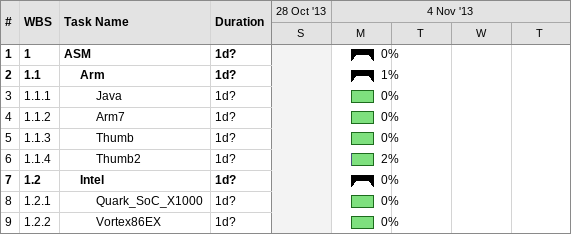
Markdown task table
| ID | WBS | Task | Duration | Start | Finish | % complete |
|---|---|---|---|---|---|---|
| 1 | 1 | **ASM** | 1d? | 2013-11-04 | 2013-11-04 | 0 |
| 2 | 1.1 | **Arm** | 1d? | 2013-11-04 | 2013-11-04 | 1 |
| 3 | 1.1.1 | Java | 1d? | 2013-11-04 | 2013-11-04 | 0 |
| 4 | 1.1.2 | Arm7 | 1d? | 2013-11-04 | 2013-11-04 | 0 |
| 5 | 1.1.3 | Thumb | 1d? | 2013-11-04 | 2013-11-04 | 0 |
| 6 | 1.1.4 | Thumb2 | 1d? | 2013-11-04 | 2013-11-04 | 2 |
| 7 | 1.2 | **Intel** | 1d? | 2013-11-04 | 2013-11-04 | 0 |
| 8 | 1.2.1 | Quark_SoC_X1000 | 1d? | 2013-11-04 | 2013-11-04 | 0 |
| 9 | 1.2.2 | Vortex86EX | 1d? | 2013-11-04 | 2013-11-04 | 0 |
